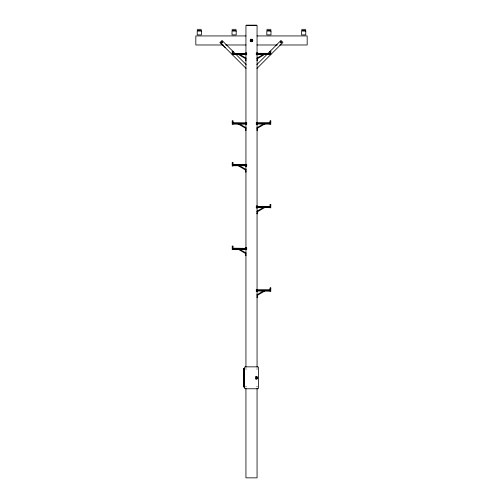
<?xml version="1.0" encoding="UTF-8"?>
<svg xmlns="http://www.w3.org/2000/svg" width="503" height="503" viewBox="0 0 503 503"><rect width="100%" height="100%" fill="white"/><g stroke="black" fill="none" stroke-linecap="round" stroke-linejoin="round"><path stroke-width="0.75" d="M232.92 53.337L245.716 53.507L245.665 54.381L232.92 54.381M270.08 54.381L257.284 54.205L257.335 53.337L270.08 53.337M232.92 122.927L245.716 123.103L245.665 123.971L232.92 123.971M270.08 123.971L257.284 123.795L257.335 122.927L270.08 122.927M232.92 164.682L245.716 164.858L245.665 165.726L232.92 165.726M270.08 207.481L257.284 207.311L257.335 206.437L270.08 206.437M232.92 248.193L245.716 248.369L245.665 249.237L232.92 249.237M270.08 290.992L257.284 290.822L257.335 289.948L270.08 289.948M250.802 39.253L250.11 40.46L250.802 41.667L252.198 41.667L252.89 40.46L252.198 39.253L250.802 39.253L250.802 41.667M246.074 68.439L220.062 42.428L222.03 40.46L246.162 64.591M256.838 64.591L280.97 40.46L282.938 42.428L256.926 68.439M256.857 369.145L257.209 368.8M245.791 386.826L246.143 386.474M256.165 378.853L257.209 378.853L255.952 379.061L255.952 376.558L257.209 376.766L256.165 376.766M244.967 366.901L244.54 367.548L244.54 388.077L244.967 388.718M258.033 388.718L258.46 388.077L258.46 367.548L258.033 366.901M265.207 53.337L256.857 58.203L256.857 60.643L257.555 60.643L257.555 58.606L265.395 54.028M264.565 123.304L256.857 127.8L256.857 130.233L257.555 130.233L257.555 128.196L265.395 123.625L267.3 123.625M264.565 206.815L256.857 211.31L256.857 213.744L257.555 213.744L257.555 211.713L265.395 207.135L267.3 207.135M263.283 291.074L256.857 294.821L256.857 297.254L257.555 297.254L257.555 295.223L264.741 291.03M246.281 25.15L256.719 25.15M197.22 29.325L201.395 29.325M232.015 29.325L236.19 29.325M266.81 29.325L270.985 29.325M301.605 29.325L305.78 29.325M197.22 30.369L201.395 30.369M232.015 30.369L236.19 30.369M266.81 30.369L270.985 30.369M301.605 30.369L305.78 30.369M246.011 35.939L195.824 35.939L195.824 44.981L223.269 44.981M256.989 35.939L307.176 35.939L307.176 44.981L279.731 44.981M225.621 44.981L246.011 44.981M256.989 44.981L277.379 44.981M232.223 51.941L232.92 51.941M270.08 51.941L270.777 51.941M232.92 53.507L245.716 53.507M257.284 53.507L270.08 53.507M232.92 54.205L245.716 54.205M257.284 54.205L270.08 54.205M232.223 121.537L232.92 121.537M270.08 121.537L270.777 121.537M232.92 123.103L245.716 123.103M257.284 123.103L270.08 123.103M235.7 123.625L237.605 123.625L245.445 128.196L245.445 130.233L246.143 130.233L246.143 127.8L238.435 123.304M232.92 123.795L245.716 123.795M257.284 123.795L270.08 123.795M232.223 163.293L232.92 163.293M232.92 164.858L245.716 164.858M235.7 165.38L237.605 165.38L245.445 169.957L245.445 171.988L246.143 171.988L246.143 169.555L238.435 165.059M232.92 165.556L245.716 165.556M270.08 205.048L270.777 205.048M257.284 206.614L270.08 206.614M257.284 207.311L270.08 207.311M232.223 246.803L232.92 246.803M232.92 248.369L245.716 248.369M232.92 249.067L245.716 249.067M270.08 288.559L270.777 288.559M257.284 290.124L270.08 290.124M257.284 290.822L270.08 290.822M245.238 366.85L257.762 366.85M244.54 368.8L243.427 368.8L243.427 370.887L244.54 370.887M244.54 384.77L243.427 384.77L243.427 386.826L244.54 386.826M245.238 388.769L257.762 388.769M237.793 53.337L246.143 58.203L246.143 60.643L245.445 60.643L245.445 58.606L237.605 54.028M239.717 249.318L246.143 253.066L246.143 255.499L245.445 255.499L245.445 253.468L238.259 249.274M220.062 42.428L225.193 47.559M245.791 368.8L246.143 369.145M256.857 386.474L257.209 386.826M257.58 53.337L257.58 52.985L256.285 52.985L256.285 54.726L257.58 54.726L257.58 54.381M257.58 122.927L257.58 122.581L256.285 122.581L256.285 124.316L257.58 124.316L257.58 123.971M257.58 206.437L257.58 206.092L256.285 206.092L256.285 207.833L257.58 207.833L257.58 207.481M257.58 289.948L257.58 289.602L256.285 289.602L256.285 291.344L257.58 291.344L257.58 290.992M257.064 52.985L257.064 25.496L245.936 25.496L245.936 52.985M257.064 54.557L257.064 58.48M257.064 60.838L257.064 128.378M257.064 129.95L257.064 206.123M257.064 207.695L257.064 211.625M257.064 213.19L257.064 294.865M257.064 297.223L257.064 367.121M257.064 388.322L257.064 477.85L245.936 477.85L245.936 388.322M256.951 52.985L256.951 54.726M256.951 122.581L256.951 124.316M256.951 206.092L256.951 207.833M256.951 289.602L256.951 291.344M256.857 122.581L256.857 124.316M256.857 206.092L256.857 207.833M256.857 289.602L256.857 291.344M255.952 376.558L255.952 379.061M252.198 39.253L252.198 41.667M246.143 122.581L246.143 124.316M246.143 164.336L246.143 166.078M246.143 247.847L246.143 249.589M246.049 52.985L246.049 54.726M246.049 122.581L246.049 124.316M246.049 164.336L246.049 166.078M246.049 247.847L246.049 249.589M245.936 54.557L245.936 58.48M245.936 60.838L245.936 128.378M245.936 129.95L245.936 164.5M245.936 166.072L245.936 170.001M245.936 171.567L245.936 253.242M245.936 255.599L245.936 367.121M245.42 53.337L245.42 52.985L246.715 52.985L246.715 54.726L245.42 54.726L245.42 54.381M245.42 122.927L245.42 122.581L246.715 122.581L246.715 124.316L245.42 124.316L245.42 123.971M245.42 164.682L245.42 164.336L246.715 164.336L246.715 166.078L245.42 166.078L245.42 165.726M245.42 248.193L245.42 247.847L246.715 247.847L246.715 249.589L245.42 249.589L245.42 249.237M244.376 368.8L244.376 386.826M244.244 370.887L244.244 384.77M243.986 368.8L243.986 386.826M243.722 370.887L243.722 384.77M243.615 370.887L243.615 384.77M243.59 368.8L243.59 370.887M243.59 384.77L243.59 386.826M251.01 39.97L251.01 40.95L251.99 40.95L251.99 39.97L251.01 39.97M256.712 377.319L256.712 378.3L257.699 378.3L257.699 377.319L256.712 377.319M222.03 41.73L221.339 42.428L222.03 43.126L222.728 42.428L222.03 41.73M280.97 41.73L280.272 42.428L280.97 43.126L281.661 42.428L280.97 41.73M201.395 31.067L197.22 31.067L197.22 34.896L201.395 34.896L201.395 31.067M236.19 31.067L232.015 31.067L232.015 34.896L236.19 34.896L236.19 31.067M270.985 31.067L266.81 31.067L266.81 34.896L270.985 34.896L270.985 31.067M305.78 31.067L301.605 31.067L301.605 34.896L305.78 34.896L305.78 31.067M232.92 51.249L232.223 51.249L232.223 54.726L232.92 54.726L232.92 51.249M270.777 51.249L270.08 51.249L270.08 54.726L270.777 54.726L270.777 51.249M232.92 120.839L232.223 120.839L232.223 124.316L232.92 124.316L232.92 120.839M270.777 120.839L270.08 120.839L270.08 124.316L270.777 124.316L270.777 120.839M232.92 162.595L232.223 162.595L232.223 166.078L232.92 166.078L232.92 162.595M270.777 204.35L270.08 204.35L270.08 207.833L270.777 207.833L270.777 204.35M232.92 246.105L232.223 246.105L232.223 249.589L232.92 249.589L232.92 246.105M270.777 287.861L270.08 287.861L270.08 291.344L270.777 291.344L270.777 287.861"/></g></svg>
